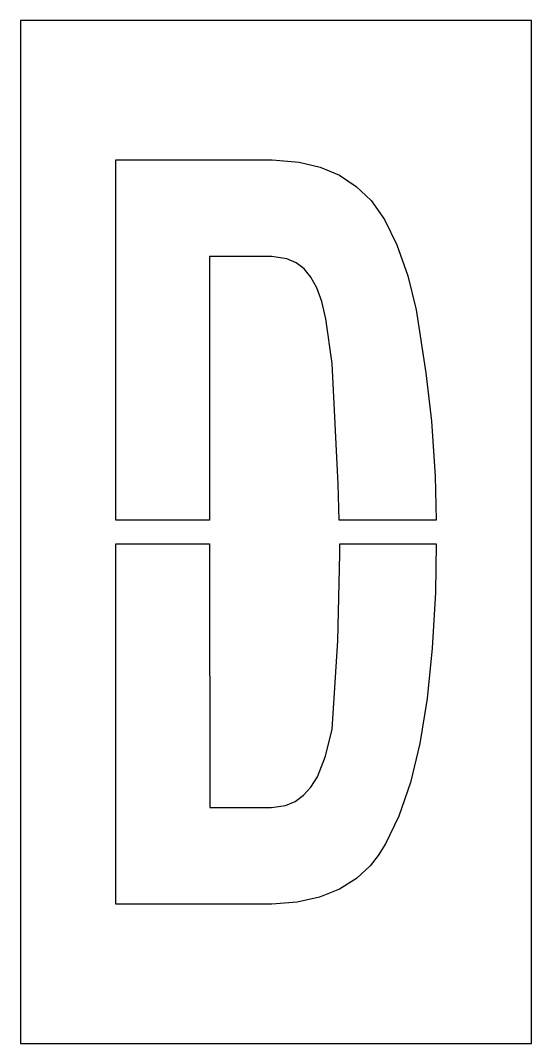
# Model space of a CAD drawing. Extents: x 0 to 11, y 0 to 22.
import ezdxf

# ---------------------------------------------------------------- set-up
doc = ezdxf.new("R2010")
doc.units = 0
doc.layers.add('CUT', color=7, linetype='Continuous')
doc.layers.add('OUTSIDE', color=1, linetype='Continuous')

msp = doc.modelspace()

# ---------------------------------------------------------------- linework, layer by layer
at = {"layer": 'CUT'}
for points in [[(6.7079, 14.6203), (6.5728, 15.5874), (6.4829, 15.9536), (6.3765, 16.2491), (6.2522, 16.4814), (6.1063, 16.6603), (5.9363, 16.7898), (5.7367, 16.8746), (5.4136, 16.9219), (4.0698, 16.9227), (4.0712, 11.251), (2.0508, 11.251), (2.0514, 19), (5.4207, 18.9997), (5.9957, 18.9526), (6.4538, 18.8442), (6.8663, 18.6707), (7.2287, 18.4331), (7.5459, 18.1275), (7.8381, 17.7171), (8.1021, 17.1757), (8.3363, 16.5085), (8.5168, 15.7765), (8.7272, 14.4198), (8.8459, 13.3802), (8.9271, 12.199), (8.9491, 11.251), (6.8589, 11.251), (6.8392, 12.0278)], [(8.3927, 5.6126), (8.1471, 4.891), (7.8584, 4.2944), (7.6971, 4.0414), (7.5255, 3.8202), (7.2352, 3.5464), (6.8691, 3.3206), (6.4383, 3.151), (5.957, 3.0435), (5.4109, 3.0003), (2.0503, 3), (2.0508, 10.749), (4.0713, 10.749), (4.0727, 5.0773), (5.401, 5.0778), (5.7047, 5.1219), (5.913, 5.2077), (6.0935, 5.3374), (6.252, 5.5138), (6.3903, 5.7384), (6.5672, 6.1822), (6.708, 6.7626), (6.8296, 8.6562), (6.8771, 10.5282), (6.8716, 10.749), (8.9497, 10.749), (8.9315, 9.7026), (8.8637, 8.4995), (8.7512, 7.4184), (8.5938, 6.4538)]]:
    msp.add_lwpolyline(points, close=True, dxfattribs=at)
at = {"layer": 'OUTSIDE'}
msp.add_lwpolyline([(0, 0), (11, 0), (11, 22), (0, 22)], close=True, dxfattribs=at)

doc.saveas('drawing.dxf')
